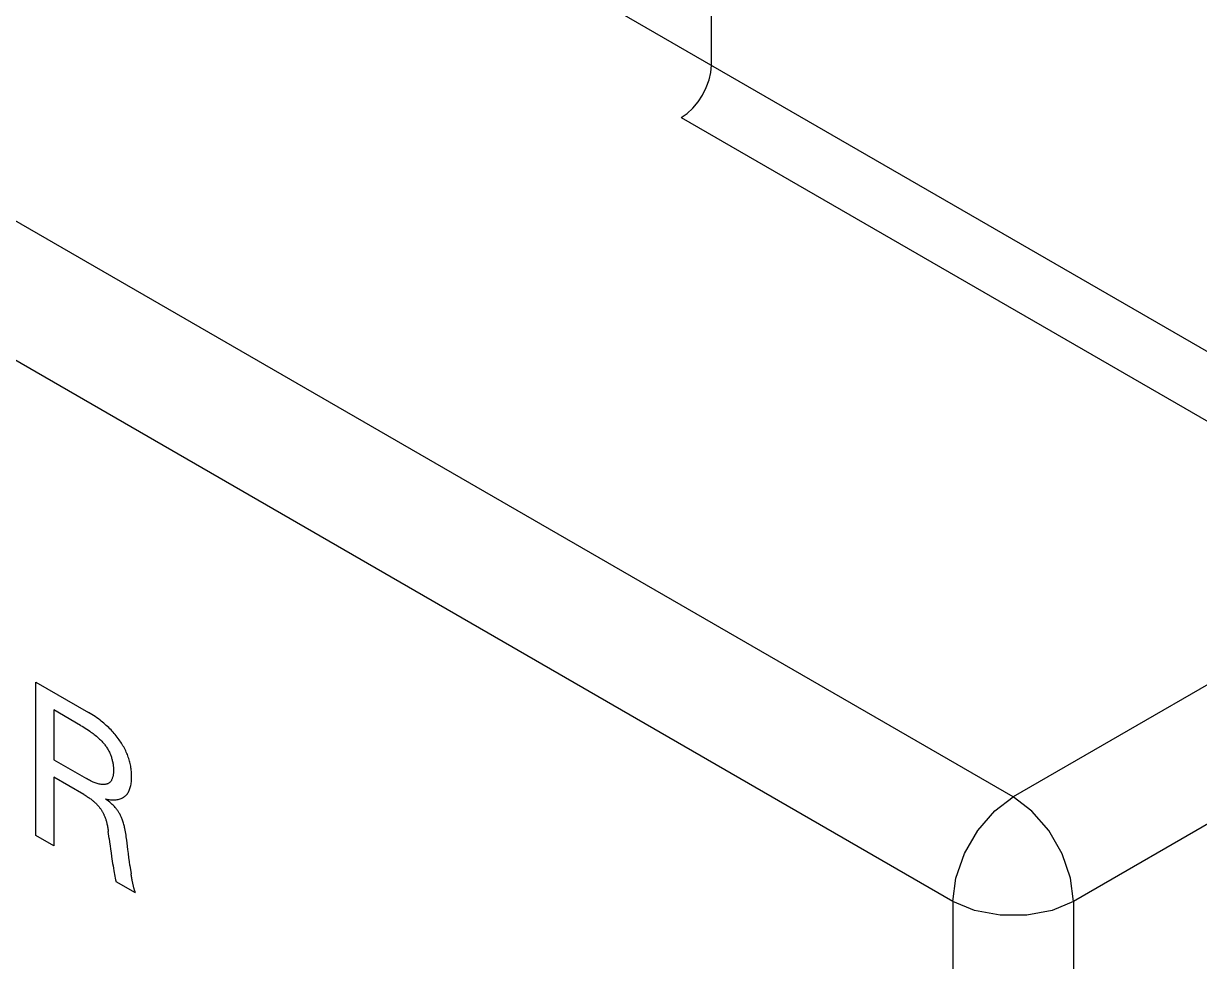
# Model space of a CAD drawing. Extents: x 0 to 420, y 0 to 297.
# Drawn here: x 178.29 to 192.07, y 172.8 to 183.79 of the extents above; entities that cross this region are included whole.
import ezdxf

# ---------------------------------------------------------------- set-up
doc = ezdxf.new("R2010")
doc.units = 0
doc.header["$LTSCALE"] = 23.1
doc.layers.add('40000_ISO', color=7, linetype='CONTINUOUS')

msp = doc.modelspace()

# ---------------------------------------------------------------- linework, layer by layer
at = {"layer": '40000_ISO', "color": 7, "linetype": 'CONTINUOUS'}
for p, q in [((189.887, 174.731), (166.199, 188.407)), ((186.352, 183.304), (186.352, 188.203)), ((189.18, 173.506), (165.492, 187.182)), ((184.655, 184.284), (195.191, 178.201)), ((186.345, 183.221), (186.352, 183.304)), ((186.292, 183.043), (186.325, 183.132)), ((186.325, 183.132), (186.345, 183.221)), ((186.248, 182.956), (186.292, 183.043)), ((186.133, 182.801), (186.195, 182.874)), ((186.195, 182.874), (186.248, 182.956)), ((185.998, 182.692), (186.067, 182.739)), ((185.998, 182.692), (194.837, 177.589)), ((186.067, 182.739), (186.133, 182.801)), ((194.837, 177.589), (189.887, 174.731)), ((196.605, 176.976), (190.594, 173.506)), ((178.435, 174.28), (178.435, 176.077)), ((178.435, 176.077), (179.054, 175.719)), ((178.648, 175.75), (178.648, 175.166)), ((178.962, 175.569), (178.648, 175.75)), ((179.074, 175.708), (179.054, 175.719)), ((179.093, 175.696), (179.074, 175.708)), ((179.112, 175.684), (179.093, 175.696)), ((179.131, 175.671), (179.112, 175.684)), ((179.15, 175.658), (179.131, 175.671)), ((179.17, 175.644), (179.15, 175.658)), ((178.962, 175.569), (178.98, 175.558)), ((178.98, 175.558), (178.998, 175.547)), ((178.998, 175.547), (179.016, 175.536)), ((179.016, 175.536), (179.034, 175.524)), ((179.034, 175.524), (179.052, 175.513)), ((179.189, 175.63), (179.17, 175.644)), ((179.203, 175.618), (179.189, 175.63)), ((179.218, 175.607), (179.203, 175.618)), ((179.233, 175.594), (179.218, 175.607)), ((179.247, 175.582), (179.233, 175.594)), ((179.262, 175.569), (179.247, 175.582)), ((179.276, 175.556), (179.262, 175.569)), ((179.291, 175.542), (179.276, 175.556)), ((179.305, 175.528), (179.291, 175.542)), ((179.318, 175.515), (179.305, 175.528)), ((179.052, 175.513), (179.07, 175.5)), ((179.07, 175.5), (179.083, 175.491)), ((179.083, 175.491), (179.095, 175.482)), ((179.095, 175.482), (179.108, 175.473)), ((179.108, 175.473), (179.121, 175.463)), ((179.121, 175.463), (179.133, 175.453)), ((179.133, 175.453), (179.146, 175.443)), ((179.146, 175.443), (179.158, 175.432)), ((179.158, 175.432), (179.167, 175.424)), ((179.167, 175.424), (179.176, 175.416)), ((179.176, 175.416), (179.184, 175.408)), ((179.184, 175.408), (179.193, 175.4)), ((179.193, 175.4), (179.202, 175.391)), ((179.202, 175.391), (179.21, 175.382)), ((179.21, 175.382), (179.218, 175.373)), ((179.33, 175.502), (179.318, 175.515)), ((179.343, 175.488), (179.33, 175.502)), ((179.355, 175.474), (179.343, 175.488)), ((179.367, 175.46), (179.355, 175.474)), ((179.379, 175.445), (179.367, 175.46)), ((179.391, 175.43), (179.379, 175.445)), ((179.403, 175.415), (179.391, 175.43)), ((179.413, 175.401), (179.403, 175.415)), ((179.422, 175.387), (179.413, 175.401)), ((179.432, 175.373), (179.422, 175.387)), ((179.218, 175.373), (179.226, 175.364)), ((179.226, 175.364), (179.233, 175.355)), ((179.233, 175.355), (179.24, 175.347)), ((179.24, 175.347), (179.247, 175.339)), ((179.247, 175.339), (179.253, 175.33)), ((179.253, 175.33), (179.259, 175.321)), ((179.259, 175.321), (179.265, 175.312)), ((179.265, 175.312), (179.271, 175.303)), ((179.271, 175.303), (179.277, 175.293)), ((179.277, 175.293), (179.283, 175.284)), ((179.283, 175.284), (179.288, 175.274)), ((179.288, 175.274), (179.293, 175.265)), ((179.293, 175.265), (179.298, 175.255)), ((179.298, 175.255), (179.303, 175.245)), ((179.303, 175.245), (179.307, 175.235)), ((179.441, 175.359), (179.432, 175.373)), ((179.45, 175.345), (179.441, 175.359)), ((179.458, 175.33), (179.45, 175.345)), ((179.467, 175.316), (179.458, 175.33)), ((179.475, 175.301), (179.467, 175.316)), ((179.482, 175.286), (179.475, 175.301)), ((179.49, 175.271), (179.482, 175.286)), ((179.497, 175.256), (179.49, 175.271)), ((179.503, 175.241), (179.497, 175.256)), ((178.648, 175.166), (179.03, 174.945)), ((179.307, 175.235), (179.311, 175.226)), ((179.311, 175.226), (179.315, 175.216)), ((179.315, 175.216), (179.318, 175.206)), ((179.318, 175.206), (179.322, 175.196)), ((179.322, 175.196), (179.325, 175.186)), ((179.325, 175.186), (179.328, 175.176)), ((179.328, 175.176), (179.331, 175.166)), ((179.331, 175.166), (179.333, 175.157)), ((179.333, 175.157), (179.336, 175.145)), ((179.336, 175.145), (179.338, 175.135)), ((179.338, 175.135), (179.34, 175.124)), ((179.34, 175.124), (179.342, 175.113)), ((179.342, 175.113), (179.343, 175.102)), ((179.509, 175.226), (179.503, 175.241)), ((179.515, 175.211), (179.509, 175.226)), ((179.52, 175.196), (179.515, 175.211)), ((179.525, 175.181), (179.52, 175.196)), ((179.53, 175.166), (179.525, 175.181)), ((179.534, 175.151), (179.53, 175.166)), ((179.538, 175.136), (179.534, 175.151)), ((179.542, 175.121), (179.538, 175.136)), ((179.545, 175.105), (179.542, 175.121)), ((179.34, 174.971), (179.338, 174.964)), ((179.341, 174.979), (179.34, 174.971)), ((179.343, 174.987), (179.341, 174.979)), ((179.343, 175.102), (179.344, 175.091)), ((179.344, 174.996), (179.343, 174.987)), ((179.344, 175.091), (179.345, 175.081)), ((179.345, 175.004), (179.344, 174.996)), ((179.345, 175.081), (179.346, 175.071)), ((179.346, 175.022), (179.345, 175.013)), ((179.345, 175.013), (179.345, 175.004)), ((179.346, 175.071), (179.346, 175.06)), ((179.346, 175.06), (179.347, 175.05)), ((179.347, 175.04), (179.346, 175.031)), ((179.346, 175.031), (179.346, 175.022)), ((179.347, 175.05), (179.347, 175.04)), ((179.549, 175.089), (179.545, 175.105)), ((179.551, 175.073), (179.549, 175.089)), ((179.553, 175.058), (179.551, 175.073)), ((179.555, 175.042), (179.553, 175.058)), ((179.557, 175.027), (179.555, 175.042)), ((179.558, 175.011), (179.557, 175.027)), ((179.559, 174.996), (179.558, 175.011)), ((179.559, 174.981), (179.559, 174.996)), ((179.559, 174.966), (179.559, 174.981)), ((178.648, 174.962), (178.648, 174.157)), ((178.998, 174.76), (178.648, 174.962)), ((179.041, 174.939), (179.03, 174.945)), ((179.053, 174.932), (179.041, 174.939)), ((179.064, 174.926), (179.053, 174.932)), ((179.076, 174.92), (179.064, 174.926)), ((179.087, 174.915), (179.076, 174.92)), ((179.099, 174.909), (179.087, 174.915)), ((179.11, 174.904), (179.099, 174.909)), ((179.122, 174.899), (179.11, 174.904)), ((179.133, 174.895), (179.122, 174.899)), ((179.145, 174.891), (179.133, 174.895)), ((179.156, 174.887), (179.145, 174.891)), ((179.167, 174.884), (179.156, 174.887)), ((179.178, 174.881), (179.167, 174.884)), ((179.189, 174.879), (179.178, 174.881)), ((179.201, 174.877), (179.189, 174.879)), ((179.208, 174.876), (179.201, 174.877)), ((179.215, 174.876), (179.208, 174.876)), ((179.222, 174.875), (179.215, 174.876)), ((179.229, 174.875), (179.222, 174.875)), ((179.236, 174.876), (179.229, 174.875)), ((179.242, 174.876), (179.236, 174.876)), ((179.249, 174.877), (179.242, 174.876)), ((179.256, 174.878), (179.249, 174.877)), ((179.262, 174.879), (179.256, 174.878)), ((179.268, 174.881), (179.262, 174.879)), ((179.274, 174.883), (179.268, 174.881)), ((179.28, 174.885), (179.274, 174.883)), ((179.286, 174.888), (179.28, 174.885)), ((179.291, 174.891), (179.286, 174.888)), ((179.296, 174.894), (179.291, 174.891)), ((179.301, 174.898), (179.296, 174.894)), ((179.306, 174.902), (179.301, 174.898)), ((179.31, 174.907), (179.306, 174.902)), ((179.314, 174.912), (179.31, 174.907)), ((179.318, 174.917), (179.314, 174.912)), ((179.322, 174.923), (179.318, 174.917)), ((179.325, 174.929), (179.322, 174.923)), ((179.328, 174.935), (179.325, 174.929)), ((179.331, 174.942), (179.328, 174.935)), ((179.333, 174.949), (179.331, 174.942)), ((179.336, 174.956), (179.333, 174.949)), ((179.338, 174.964), (179.336, 174.956)), ((179.54, 174.828), (179.543, 174.839)), ((179.543, 174.839), (179.547, 174.852)), ((179.547, 174.852), (179.55, 174.865)), ((179.55, 174.865), (179.552, 174.879)), ((179.552, 174.879), (179.555, 174.893)), ((179.555, 174.893), (179.556, 174.907)), ((179.556, 174.907), (179.558, 174.921)), ((179.558, 174.921), (179.559, 174.936)), ((179.559, 174.951), (179.559, 174.966)), ((179.559, 174.936), (179.559, 174.951)), ((178.998, 174.76), (179.007, 174.754)), ((179.007, 174.754), (179.016, 174.749)), ((179.016, 174.749), (179.026, 174.743)), ((179.026, 174.743), (179.035, 174.737)), ((179.035, 174.737), (179.044, 174.731)), ((179.044, 174.731), (179.053, 174.725)), ((179.053, 174.725), (179.062, 174.719)), ((179.062, 174.719), (179.071, 174.713)), ((179.071, 174.713), (179.08, 174.706)), ((179.08, 174.706), (179.088, 174.7)), ((179.088, 174.7), (179.095, 174.694)), ((179.095, 174.694), (179.103, 174.688)), ((179.264, 174.698), (179.252, 174.707)), ((179.252, 174.707), (179.267, 174.704)), ((179.277, 174.689), (179.264, 174.698)), ((179.267, 174.704), (179.282, 174.701)), ((179.282, 174.701), (179.297, 174.699)), ((179.297, 174.699), (179.312, 174.697)), ((179.312, 174.697), (179.325, 174.696)), ((179.325, 174.696), (179.339, 174.696)), ((179.339, 174.696), (179.353, 174.696)), ((179.353, 174.696), (179.366, 174.696)), ((179.366, 174.696), (179.379, 174.698)), ((179.379, 174.698), (179.391, 174.699)), ((179.391, 174.699), (179.403, 174.702)), ((179.403, 174.702), (179.415, 174.705)), ((179.415, 174.705), (179.425, 174.708)), ((179.425, 174.708), (179.435, 174.712)), ((179.435, 174.712), (179.444, 174.716)), ((179.444, 174.716), (179.454, 174.721)), ((179.454, 174.721), (179.463, 174.726)), ((179.463, 174.726), (179.471, 174.732)), ((179.471, 174.732), (179.48, 174.738)), ((179.48, 174.738), (179.488, 174.745)), ((179.488, 174.745), (179.495, 174.752)), ((179.495, 174.752), (179.502, 174.76)), ((179.502, 174.76), (179.509, 174.768)), ((179.509, 174.768), (179.515, 174.777)), ((179.515, 174.777), (179.521, 174.786)), ((179.521, 174.786), (179.526, 174.796)), ((179.526, 174.796), (179.531, 174.806)), ((179.531, 174.806), (179.535, 174.817)), ((179.535, 174.817), (179.54, 174.828)), ((189.671, 174.567), (189.887, 174.731)), ((190.106, 174.565), (189.887, 174.731)), ((179.103, 174.688), (179.11, 174.682)), ((179.11, 174.682), (179.117, 174.676)), ((179.117, 174.676), (179.125, 174.669)), ((179.125, 174.669), (179.132, 174.662)), ((179.132, 174.662), (179.139, 174.656)), ((179.139, 174.656), (179.147, 174.648)), ((179.147, 174.648), (179.152, 174.643)), ((179.152, 174.643), (179.157, 174.637)), ((179.157, 174.637), (179.163, 174.631)), ((179.163, 174.631), (179.168, 174.625)), ((179.168, 174.625), (179.173, 174.619)), ((179.173, 174.619), (179.178, 174.613)), ((179.178, 174.613), (179.183, 174.607)), ((179.183, 174.607), (179.188, 174.6)), ((179.188, 174.6), (179.193, 174.594)), ((179.193, 174.594), (179.198, 174.587)), ((179.198, 174.587), (179.202, 174.581)), ((179.202, 174.581), (179.206, 174.574)), ((179.206, 174.574), (179.21, 174.568)), ((179.21, 174.568), (179.214, 174.561)), ((179.214, 174.561), (179.218, 174.554)), ((179.29, 174.679), (179.277, 174.689)), ((179.302, 174.668), (179.29, 174.679)), ((179.315, 174.658), (179.302, 174.668)), ((179.324, 174.65), (179.315, 174.658)), ((179.332, 174.642), (179.324, 174.65)), ((179.341, 174.634), (179.332, 174.642)), ((179.349, 174.625), (179.341, 174.634)), ((179.358, 174.617), (179.349, 174.625)), ((179.366, 174.608), (179.358, 174.617)), ((179.372, 174.601), (179.366, 174.608)), ((179.378, 174.594), (179.372, 174.601)), ((179.383, 174.587), (179.378, 174.594)), ((179.389, 174.579), (179.383, 174.587)), ((179.395, 174.572), (179.389, 174.579)), ((179.4, 174.564), (179.395, 174.572)), ((179.405, 174.557), (179.4, 174.564)), ((179.41, 174.548), (179.405, 174.557)), ((189.473, 174.337), (189.671, 174.567)), ((190.303, 174.335), (190.106, 174.565)), ((179.218, 174.554), (179.221, 174.548)), ((179.221, 174.548), (179.225, 174.541)), ((179.225, 174.541), (179.228, 174.534)), ((179.228, 174.534), (179.232, 174.527)), ((179.232, 174.527), (179.235, 174.52)), ((179.235, 174.52), (179.238, 174.513)), ((179.238, 174.513), (179.242, 174.504)), ((179.242, 174.504), (179.245, 174.496)), ((179.245, 174.496), (179.248, 174.487)), ((179.248, 174.487), (179.252, 174.478)), ((179.252, 174.478), (179.255, 174.469)), ((179.255, 174.469), (179.257, 174.46)), ((179.257, 174.46), (179.26, 174.452)), ((179.26, 174.452), (179.263, 174.443)), ((179.263, 174.443), (179.265, 174.434)), ((179.265, 174.434), (179.267, 174.425)), ((179.267, 174.425), (179.27, 174.414)), ((179.415, 174.54), (179.41, 174.548)), ((179.42, 174.532), (179.415, 174.54)), ((179.424, 174.523), (179.42, 174.532)), ((179.429, 174.514), (179.424, 174.523)), ((179.433, 174.506), (179.429, 174.514)), ((179.437, 174.497), (179.433, 174.506)), ((179.441, 174.488), (179.437, 174.497)), ((179.444, 174.479), (179.441, 174.488)), ((179.448, 174.47), (179.444, 174.479)), ((179.452, 174.458), (179.448, 174.47)), ((179.457, 174.445), (179.452, 174.458)), ((179.461, 174.433), (179.457, 174.445)), ((179.464, 174.421), (179.461, 174.433)), ((179.468, 174.408), (179.464, 174.421)), ((178.648, 174.157), (178.435, 174.28)), ((179.27, 174.414), (179.273, 174.402)), ((179.273, 174.402), (179.275, 174.391)), ((179.275, 174.391), (179.277, 174.38)), ((179.277, 174.38), (179.279, 174.368)), ((179.279, 174.368), (179.281, 174.357)), ((179.281, 174.357), (179.283, 174.346)), ((179.283, 174.346), (179.284, 174.335)), ((179.284, 174.335), (179.286, 174.324)), ((179.296, 174.243), (179.286, 174.324)), ((179.471, 174.396), (179.468, 174.408)), ((179.474, 174.384), (179.471, 174.396)), ((179.477, 174.372), (179.474, 174.384)), ((179.48, 174.359), (179.477, 174.372)), ((179.484, 174.34), (179.48, 174.359)), ((179.488, 174.32), (179.484, 174.34)), ((179.491, 174.301), (179.488, 174.32)), ((179.494, 174.282), (179.491, 174.301)), ((179.497, 174.262), (179.494, 174.282)), ((189.316, 174.066), (189.473, 174.337)), ((190.459, 174.064), (190.303, 174.335)), ((179.296, 174.243), (179.301, 174.201)), ((179.301, 174.201), (179.306, 174.159)), ((179.306, 174.159), (179.312, 174.118)), ((179.5, 174.243), (179.497, 174.262)), ((179.502, 174.224), (179.5, 174.243)), ((179.506, 174.188), (179.502, 174.224)), ((179.515, 174.115), (179.506, 174.188)), ((179.312, 174.118), (179.318, 174.076)), ((179.318, 174.076), (179.324, 174.034)), ((179.324, 174.034), (179.328, 174.006)), ((179.328, 174.006), (179.332, 173.978)), ((179.521, 174.066), (179.515, 174.115)), ((179.527, 174.017), (179.521, 174.066)), ((179.533, 173.972), (179.527, 174.017)), ((189.215, 173.779), (189.316, 174.066)), ((190.56, 173.779), (190.459, 174.064)), ((179.332, 173.978), (179.336, 173.95)), ((179.336, 173.95), (179.341, 173.922)), ((179.341, 173.922), (179.346, 173.894)), ((179.346, 173.894), (179.351, 173.865)), ((179.539, 173.928), (179.533, 173.972)), ((179.539, 173.928), (179.553, 173.83)), ((179.351, 173.865), (179.355, 173.844)), ((179.355, 173.844), (179.359, 173.823)), ((179.359, 173.823), (179.363, 173.802)), ((179.363, 173.802), (179.368, 173.78)), ((179.368, 173.78), (179.372, 173.759)), ((179.372, 173.759), (179.377, 173.737)), ((179.603, 173.607), (179.377, 173.737)), ((179.555, 173.818), (179.553, 173.83)), ((179.557, 173.807), (179.555, 173.818)), ((179.559, 173.795), (179.557, 173.807)), ((179.561, 173.783), (179.559, 173.795)), ((179.563, 173.771), (179.561, 173.783)), ((179.565, 173.76), (179.563, 173.771)), ((179.567, 173.748), (179.565, 173.76)), ((179.569, 173.739), (179.567, 173.748)), ((179.571, 173.73), (179.569, 173.739)), ((179.572, 173.722), (179.571, 173.73)), ((189.18, 173.506), (189.215, 173.779)), ((190.594, 173.506), (190.56, 173.779)), ((179.574, 173.713), (179.572, 173.722)), ((179.576, 173.704), (179.574, 173.713)), ((179.578, 173.696), (179.576, 173.704)), ((179.58, 173.687), (179.578, 173.696)), ((179.582, 173.678), (179.58, 173.687)), ((179.584, 173.669), (179.582, 173.678)), ((179.586, 173.662), (179.584, 173.669)), ((179.588, 173.656), (179.586, 173.662)), ((179.59, 173.649), (179.588, 173.656)), ((179.592, 173.642), (179.59, 173.649)), ((179.594, 173.635), (179.592, 173.642)), ((179.596, 173.628), (179.594, 173.635)), ((179.599, 173.621), (179.596, 173.628)), ((179.601, 173.614), (179.599, 173.621)), ((179.603, 173.607), (179.601, 173.614)), ((189.18, 173.506), (189.18, 138.397)), ((189.434, 173.4), (189.18, 173.506)), ((190.594, 173.506), (190.344, 173.401)), ((190.594, 173.506), (190.594, 138.397)), ((189.733, 173.344), (189.434, 173.4)), ((190.046, 173.345), (189.733, 173.344)), ((190.344, 173.401), (190.046, 173.345))]:
    msp.add_line(p, q, dxfattribs=at)

doc.saveas('drawing.dxf')
